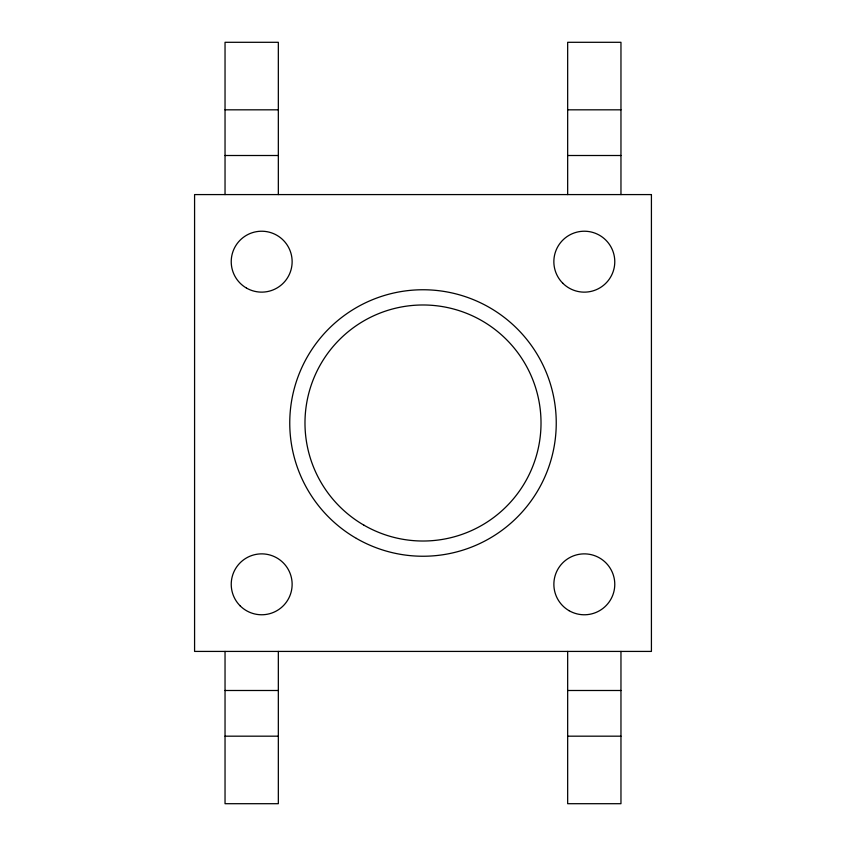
<?xml version="1.0" encoding="UTF-8"?>
<svg xmlns="http://www.w3.org/2000/svg" width="846" height="846" viewBox="0 0 846 846"><rect width="100%" height="100%" fill="white"/><g stroke="black" fill="none" stroke-linecap="round" stroke-linejoin="round"><path stroke-width="1.27" d="M225.036 109.821L278.334 109.821M567.666 109.821L620.964 109.821M225.036 155.505L278.334 155.505M567.666 155.505L620.964 155.505M225.036 690.495L278.334 690.495M567.666 690.495L620.964 690.495M225.036 736.179L278.334 736.179M567.666 736.179L620.964 736.179M620.964 194.58L620.964 42.3L567.666 42.3L567.666 194.58M620.964 651.42L620.964 803.7L567.666 803.7L567.666 651.42M278.334 194.58L278.334 42.3L225.036 42.3L225.036 194.58M278.334 651.42L278.334 803.7L225.036 803.7L225.036 651.42M651.42 194.58L194.58 194.58L194.58 651.42L651.42 651.42L651.42 194.58M356.378 538.394A133.245 133.245 0 0 0 556.245 423A133.245 133.245 0 0 0 356.378 307.606A133.245 133.245 0 0 0 356.378 538.394M562.78 283.22A30.456 30.456 0 0 0 613.741 269.567A30.456 30.456 0 0 0 576.433 232.259A30.456 30.456 0 0 0 562.78 283.22M246.45 288.052A30.456 30.456 0 0 0 292.134 261.678A30.456 30.456 0 0 0 246.45 235.304A30.456 30.456 0 0 0 246.45 288.052M240.148 605.852A30.456 30.456 0 0 0 291.098 592.2A30.456 30.456 0 0 0 253.8 554.902A30.456 30.456 0 0 0 240.148 605.852M569.094 610.696A30.456 30.456 0 0 0 614.778 584.322A30.456 30.456 0 0 0 569.094 557.948A30.456 30.456 0 0 0 569.094 610.696M363.992 525.207A118.017 118.017 0 0 0 541.017 423A118.017 118.017 0 0 0 363.992 320.793A118.017 118.017 0 0 0 363.992 525.207"/></g></svg>
